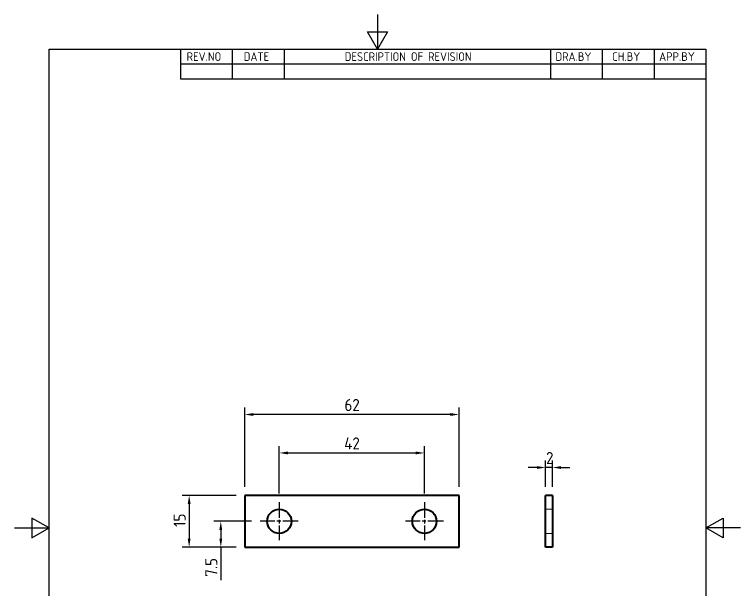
# Model space of a CAD drawing. Header units: millimetres. Extents: x 0 to 210, y 0 to 297.
# Drawn here: x 0 to 210, y 130.4 to 297 of the extents above; entities that cross this region are included whole.
import ezdxf

# ---------------------------------------------------------------- set-up
doc = ezdxf.new("R2010")
doc.units = ezdxf.units.MM
doc.linetypes.add('CHAIN', pattern=[0.35429999999999995, 0.2362, -0.0295, 0.0591, -0.0295])
doc.linetypes.add('DASHED', pattern=[0.2067, 0.1654, -0.0413])
doc.layers.get('0').update_dxf_attribs({"color": 3, "lineweight": 25})
for name, color, linetype, lineweight in [('가려진 것(ISO)', 2, 'DASHED', 18), ('가시적인 것(ISO)', 3, 'Continuous', 40), ('경계(ISO)', 7, 'Continuous', 25), ('기호(ISO)', 5, 'Continuous', 25), ('중심 표식(ISO)', 1, 'Continuous', 25), ('치수(ISO)', 2, 'Continuous', 25)]:
    doc.layers.add(name, color=color, linetype=linetype, lineweight=lineweight)
doc.styles.add('ISO Proportiona M2B', font='isocp.shx')
doc.styles.add('치수 텍스트_PSTEK_POSCO', font='isocp.shx')
doc.dimstyles.new('치수_PSTEK_POSCO', dxfattribs={"dimtxt": 3.5, "dimasz": 2.5, "dimexe": 2, "dimexo": 2.5, "dimgap": 1, "dimtad": 1, "dimrnd": 1e-08, "dimdsep": 46, "dimtxsty": '치수 텍스트_PSTEK_POSCO', "dimcen": 0.09, "dimdle": 10, "dimclrd": 7, "dimclre": 7, "dimclrt": 2, "dimadec": 1, "dimazin": 2, "dimtfac": 1, "dimtmove": 0, "dimatfit": 3, "dimfxl": 0, "dimtolj": 1, "dimlwd": -1, "dimlwe": -1, "dimarcsym": 0})

# ---------------------------------------------------------------- blocks, each defined once
blk = doc.blocks.new('경계 Default Border')
at = {"layer": '경계(ISO)', "flags": 128}
for points in [[(105, 297.0000076293945), (105, 287.0000076293945), (102.1132469177246, 292.0000076293945), (107.8867530822754, 292.0000076293945), (105, 287.0000076293945)], [(10, 10), (10, 287.0000076293945), (200, 287.0000076293945), (200, 10), (10, 10)], [(0, 148.5000038146973), (10, 148.5000038146973), (5, 151.3867473602295), (5, 145.6132507324219), (10, 148.5000038146973)], [(210, 148.5000038146973), (200, 148.5000038146973), (205, 151.3867473602295), (205, 145.6132507324219), (200, 148.5000038146973)]]:
    blk.add_lwpolyline(points, dxfattribs=at)
blk = doc.blocks.new('리비전 내역')
at = {"layer": '기호(ISO)'}
for p, q in [((48.00000000000001, 287.0000076293945), (200, 287.0000076293945)), ((48.00000000000001, 287.0000076293945), (48.00000000000001, 282.7200076293945)), ((63.00000000000001, 287.0000076293945), (63.00000000000001, 282.7200076293945)), ((78, 287.0000076293945), (78, 282.7200076293945)), ((155, 287.0000076293945), (155, 282.7200076293945)), ((170, 287.0000076293945), (170, 282.7200076293945)), ((185, 287.0000076293945), (185, 282.7200076293945)), ((200, 287.0000076293945), (200, 282.7200076293945)), ((48.00000000000001, 282.7200076293945), (200, 282.7200076293945)), ((48.00000000000001, 282.7200076293945), (48.00000000000001, 278.4400076293945)), ((63.00000000000001, 282.7200076293945), (63.00000000000001, 278.4400076293945)), ((78, 282.7200076293945), (78, 278.4400076293945)), ((155, 282.7200076293945), (155, 278.4400076293945)), ((170, 282.7200076293945), (170, 278.4400076293945)), ((185, 282.7200076293945), (185, 278.4400076293945)), ((200, 282.7200076293945), (200, 278.4400076293945)), ((48.00000000000001, 278.4400076293945), (200, 278.4400076293945))]:
    blk.add_line(p, q, dxfattribs=at)
at = {"layer": '기호(ISO)', "color": 2, "char_height": 2.5, "attachment_point": 7, "style": 'ISO Proportiona M2B'}
for s, insert in [('REV.NO', (49.7871163682308, 283.5831900503393)), ('DATE', (66.31423177283666, 283.5831900503393)), ('DESCRIPTION OF REVISION', (95.50702043336295, 283.5831900503393)), ('DRA.BY', (156.4757339553203, 283.5831900503393)), ('CH.BY', (172.8642915086116, 283.5831900503393)), ('APP.BY', (186.4777339604403, 283.5831900503393))]:
    blk.add_mtext(s, dxfattribs=dict(at, insert=insert))
blk = doc.blocks.new('*D23')
at = {"layer": 'Defpoints', "color": 0, "transparency": 16777216}
for p in [(153.6069597444323, 165.9835566366971), (153.6069597444323, 157.943959975173), (155.6069597444323, 157.943959975173)]:
    blk.add_point(p, dxfattribs=at)
at = {"layer": '치수(ISO)', "color": 7, "transparency": 16777216}
for p, q in [((151.1069597444323, 165.9835566366971), (148.6069597444323, 165.9835566366971)), ((153.6069597444323, 160.443959975173), (153.6069597444323, 167.9835566366971)), ((155.6069597444323, 165.9835566366971), (153.6069597444323, 165.9835566366971)), ((155.6069597444323, 160.443959975173), (155.6069597444323, 167.9835566366971)), ((158.1069597444323, 165.9835566366971), (160.6069597444323, 165.9835566366971))]:
    blk.add_line(p, q, dxfattribs=at)
for points in [[(151.1069597444323, 166.4002233033638), (151.1069597444323, 165.5668899700304), (153.6069597444323, 165.9835566366971)], [(158.1069597444323, 166.4002233033638), (158.1069597444323, 165.5668899700304), (155.6069597444323, 165.9835566366971)]]:
    blk.add_solid(points, dxfattribs=at)
at = {"layer": '치수(ISO)', "color": 2, "transparency": 16777216, "insert": (153.7574174215976, 168.7339011248861), "char_height": 3.5, "attachment_point": 4, "style": '치수 텍스트_PSTEK_POSCO'}
blk.add_mtext('\\A1;2', dxfattribs=at)
blk = doc.blocks.new('*D24')
at = {"layer": 'Defpoints', "color": 0, "transparency": 16777216}
for p in [(66.58291851862447, 181.3220591988378), (66.58291851862447, 157.943959975173), (128.5829185186246, 157.943959975173)]:
    blk.add_point(p, dxfattribs=at)
at = {"layer": '치수(ISO)', "color": 7, "transparency": 16777216}
for p, q in [((66.58291851862447, 160.443959975173), (66.58291851862447, 183.3220591988378)), ((128.5829185186246, 160.443959975173), (128.5829185186246, 183.3220591988378)), ((126.0829185186246, 181.3220591988378), (69.08291851862447, 181.3220591988378))]:
    blk.add_line(p, q, dxfattribs=at)
for points in [[(69.08291851862447, 181.7387258655045), (69.08291851862447, 180.9053925321712), (66.58291851862447, 181.3220591988378)], [(126.0829185186246, 181.7387258655045), (126.0829185186246, 180.9053925321712), (128.5829185186246, 181.3220591988378)]]:
    blk.add_solid(points, dxfattribs=at)
at = {"layer": '치수(ISO)', "color": 2, "transparency": 16777216, "insert": (95.44809076271903, 184.0724036870268), "char_height": 3.5, "attachment_point": 4, "style": '치수 텍스트_PSTEK_POSCO'}
blk.add_mtext('\\A1;62', dxfattribs=at)
blk = doc.blocks.new('*D25')
at = {"layer": 'Defpoints', "color": 0, "transparency": 16777216}
for p in [(118.5829185186246, 170.2051346230552), (76.58291851862447, 155.943959975173), (118.5829185186246, 155.943959975173)]:
    blk.add_point(p, dxfattribs=at)
at = {"layer": '치수(ISO)', "color": 7, "transparency": 16777216}
for p, q in [((76.58291851862447, 158.443959975173), (76.58291851862447, 172.2051346230552)), ((118.5829185186246, 158.443959975173), (118.5829185186246, 172.2051346230552)), ((79.08291851862447, 170.2051346230552), (116.0829185186246, 170.2051346230552))]:
    blk.add_line(p, q, dxfattribs=at)
for points in [[(79.08291851862447, 170.6218012897218), (79.08291851862447, 169.7884679563885), (76.58291851862447, 170.2051346230552)], [(116.0829185186246, 170.6218012897218), (116.0829185186246, 169.7884679563885), (118.5829185186246, 170.2051346230552)]]:
    blk.add_solid(points, dxfattribs=at)
at = {"layer": '치수(ISO)', "color": 2, "transparency": 16777216, "insert": (95.37781517216784, 172.9554791112441), "char_height": 3.5, "attachment_point": 4, "style": '치수 텍스트_PSTEK_POSCO'}
blk.add_mtext('\\A1;42', dxfattribs=at)
blk = doc.blocks.new('*D26')
at = {"layer": 'Defpoints', "color": 0, "transparency": 16777216}
for p in [(66.58291851862447, 157.943959975173), (50.51446864173464, 142.943959975173), (66.58291851862447, 142.943959975173)]:
    blk.add_point(p, dxfattribs=at)
at = {"layer": '치수(ISO)', "color": 7, "transparency": 16777216}
for p, q in [((64.08291851862447, 157.943959975173), (48.51446864173465, 157.943959975173)), ((50.51446864173465, 155.443959975173), (50.51446864173465, 145.443959975173)), ((64.08291851862447, 142.943959975173), (48.51446864173464, 142.943959975173))]:
    blk.add_line(p, q, dxfattribs=at)
for points in [[(50.09780197506799, 155.443959975173), (50.93113530840132, 155.443959975173), (50.51446864173465, 157.943959975173)], [(50.09780197506799, 145.443959975173), (50.93113530840132, 145.443959975173), (50.51446864173464, 142.943959975173)]]:
    blk.add_solid(points, dxfattribs=at)
at = {"layer": '치수(ISO)', "color": 2, "transparency": 16777216, "insert": (47.76446864173462, 148.7964726017577), "char_height": 3.5, "attachment_point": 4, "rotation": 90, "style": '치수 텍스트_PSTEK_POSCO'}
blk.add_mtext('\\A1;15', dxfattribs=at)
blk = doc.blocks.new('*D27')
at = {"layer": 'Defpoints', "color": 0, "transparency": 16777216}
for p in [(71.08291851862448, 150.443959975173), (59.66777433533378, 142.943959975173), (66.58291851862447, 142.943959975173)]:
    blk.add_point(p, dxfattribs=at)
at = {"layer": '치수(ISO)', "color": 7, "transparency": 16777216}
for p, q in [((68.58291851862448, 150.443959975173), (57.66777433533379, 150.443959975173)), ((59.66777433533379, 147.943959975173), (59.66777433533379, 145.443959975173)), ((64.08291851862447, 142.943959975173), (57.66777433533378, 142.943959975173)), ((59.66777433533378, 142.943959975173), (59.66777433533378, 133.3989852283424))]:
    blk.add_line(p, q, dxfattribs=at)
for points in [[(59.25110766866712, 147.943959975173), (60.08444100200045, 147.943959975173), (59.66777433533379, 150.443959975173)], [(59.25110766866712, 145.443959975173), (60.08444100200045, 145.443959975173), (59.66777433533378, 142.943959975173)]]:
    blk.add_solid(points, dxfattribs=at)
at = {"layer": '치수(ISO)', "color": 2, "transparency": 16777216, "insert": (56.91777433533376, 134.3989852283424), "char_height": 3.5, "attachment_point": 4, "rotation": 90, "style": '치수 텍스트_PSTEK_POSCO'}
blk.add_mtext('\\A1;7.5', dxfattribs=at)

msp = doc.modelspace()

# ---------------------------------------------------------------- linework, layer by layer
at = {"layer": '가려진 것(ISO)', "ltscale": 3.809293270111084}
for p, q in [((155.6069597444293, 153.943959975173), (153.6069597444293, 153.943959975173)), ((155.6069597444293, 146.943959975173), (153.6069597444293, 146.943959975173))]:
    msp.add_line(p, q, dxfattribs=at)
at = {"layer": '가시적인 것(ISO)'}
for p, q in [((66.58291851862447, 157.943959975173), (66.58291851862447, 142.943959975173)), ((128.5829185186246, 157.943959975173), (66.58291851862447, 157.943959975173)), ((128.5829185186246, 142.943959975173), (128.5829185186246, 157.943959975173)), ((155.6069597444323, 157.943959975173), (153.6069597444323, 157.943959975173)), ((153.6069597444323, 142.943959975173), (153.6069597444323, 157.943959975173)), ((155.6069597444323, 157.943959975173), (155.6069597444323, 142.943959975173)), ((66.58291851862447, 142.943959975173), (128.5829185186246, 142.943959975173)), ((155.6069597444323, 142.943959975173), (153.6069597444323, 142.943959975173))]:
    msp.add_line(p, q, dxfattribs=at)
for centre in [(76.58291851862447, 150.443959975173), (118.5829185186246, 150.443959975173)]:
    msp.add_circle(centre, 3.5, dxfattribs=at)
at = {"layer": '중심 표식(ISO)', "linetype": 'CHAIN', "ltscale": 19.05165100097656}
for p, q in [((76.58291851862447, 155.943959975173), (76.58291851862447, 144.943959975173)), ((118.5829185186246, 155.943959975173), (118.5829185186246, 144.943959975173)), ((82.08291851862448, 150.443959975173), (71.08291851862448, 150.443959975173)), ((124.0829185186246, 150.443959975173), (113.0829185186246, 150.443959975173))]:
    msp.add_line(p, q, dxfattribs=at)

# ---------------------------------------------------------------- block references
msp.add_blockref('경계 Default Border', (0, 0))
at = {"layer": '기호(ISO)'}
msp.add_blockref('리비전 내역', (0, 0), dxfattribs=at)

# ---------------------------------------------------------------- dimensions: what is measured, and where the dimension line sits
at = {"layer": '치수(ISO)', "color": 7}
for base, p1, p2, angle, override, picture, middle in [((66.58291851862447, 181.3220591988378), (128.5829185186246, 157.943959975173), (66.58291851862447, 157.943959975173), 180, {"dimdec": 2, "dimtp": 0, "dimtm": -0, "dimtdec": 2, "dimtofl": 0, "dimatfit": 1}, '*D24', (97.58291851862454, 181.3220591988378)), ((118.5829185186246, 170.2051346230552), (76.58291851862447, 155.943959975173), (118.5829185186246, 155.943959975173), 180, {"dimdec": 2, "dimtp": 0, "dimtm": -0, "dimtdec": 2, "dimtofl": 0, "dimatfit": 1}, '*D25', (97.58291851862454, 170.2051346230552)), ((153.6069597444323, 165.9835566366971), (155.6069597444323, 157.943959975173), (153.6069597444323, 157.943959975173), 180, {"dimdec": 2, "dimtp": 0, "dimtm": -0, "dimtdec": 2, "dimtofl": 1, "dimatfit": 1}, '*D23', (154.6069597444323, 165.9835566366971)), ((50.51446864173464, 142.943959975173), (66.58291851862447, 157.943959975173), (66.58291851862447, 142.943959975173), 90, {"dimdec": 2, "dimtp": 0, "dimtm": -0, "dimtdec": 2, "dimtofl": 0, "dimatfit": 1}, '*D26', (50.51446864173462, 150.443959975173)), ((59.66777433533378, 142.943959975173), (71.08291851862448, 150.443959975173), (66.58291851862447, 142.943959975173), 90, {"dimdec": 2, "dimtp": 0, "dimtm": -0, "dimtdec": 2, "dimtofl": 0, "dimatfit": 2}, '*D27', (59.66777433533376, 136.9214726017577))]:
    dim = msp.add_linear_dim(base=base, p1=p1, p2=p2, angle=angle, dimstyle='치수_PSTEK_POSCO', override=override, dxfattribs=at)
    dim.commit()
    dim.dimension.update_dxf_attribs({"geometry": picture, "text_midpoint": middle, "dimtype": 160})

doc.saveas('drawing.dxf')
